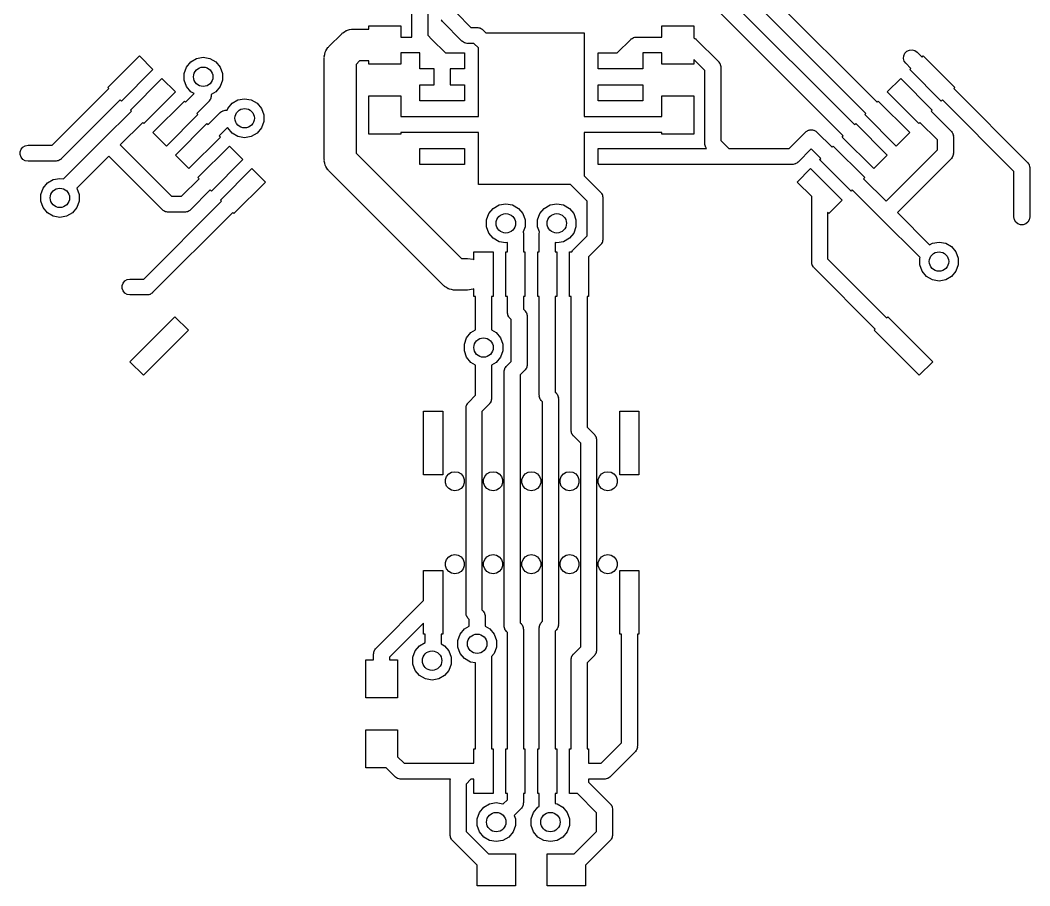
# Model space of a CAD drawing. Extents: x 77.9 to 119.8, y -117.2 to -80.9.
# Drawn here: x 91.98 to 107.83, y -117.2 to -103.61 of the extents above; entities that cross this region are included whole.
import ezdxf

# ---------------------------------------------------------------- set-up
doc = ezdxf.new("R2010")
doc.units = 0
doc.header["$MEASUREMENT"] = 0
doc.layers.add('BLACK', color=7, linetype='CONTINUOUS')

msp = doc.modelspace()

# ---------------------------------------------------------------- linework, layer by layer
at = {"layer": 'Black'}
for p, q in [((98.125, -103.875), (98.125, -102.4)), ((103.175, -102.645), (105.428, -104.897)), ((98.375, -102.75), (98.375, -103.848)), ((104.897, -105.428), (102.312, -102.842)), ((102.525, -102.702), (105.074, -105.251)), ((105.251, -105.074), (102.962, -102.785)), ((98.5961, -103.616), (98.5867, -103.603)), ((98.6042, -103.63), (98.5961, -103.616)), ((98.6085, -103.634), (98.6042, -103.63)), ((98.6116, -103.638), (98.6085, -103.634)), ((98.9116, -103.938), (98.6116, -103.638)), ((98.825, -103.498), (99.0518, -103.725)), ((97.0393, -103.808), (97.0676, -103.792)), ((97.0676, -103.792), (97.0943, -103.773)), ((97.0943, -103.773), (97.105, -103.771)), ((97.105, -103.771), (97.1145, -103.765)), ((97.1145, -103.765), (97.1467, -103.759)), ((97.1467, -103.759), (97.1782, -103.751)), ((97.1782, -103.751), (97.1892, -103.752)), ((97.1892, -103.752), (97.2, -103.75)), ((97.2, -103.75), (97.45, -103.75)), ((97.45, -103.75), (97.45, -103.7)), ((97.45, -103.7), (97.95, -103.7)), ((97.95, -103.7), (97.95, -103.875)), ((99.0518, -103.725), (99.15, -103.725)), ((99.15, -103.725), (99.1554, -103.726)), ((99.1554, -103.726), (99.1609, -103.725)), ((99.1609, -103.725), (99.1767, -103.73)), ((99.1767, -103.73), (99.1928, -103.733)), ((99.1928, -103.733), (99.1975, -103.735)), ((99.1975, -103.735), (99.2028, -103.737)), ((99.2028, -103.737), (99.2162, -103.746)), ((99.2162, -103.746), (99.2303, -103.754)), ((99.2303, -103.754), (99.2339, -103.758)), ((99.2339, -103.758), (99.2384, -103.762)), ((99.2384, -103.762), (99.2868, -103.81)), ((102.05, -103.875), (102.05, -103.7)), ((102.05, -103.7), (102.55, -103.7)), ((102.55, -103.7), (102.55, -103.886)), ((96.8232, -104.023), (97.0232, -103.823)), ((97.0232, -103.823), (97.0322, -103.817)), ((97.0322, -103.817), (97.0393, -103.808)), ((97.95, -103.875), (98.125, -103.875)), ((98.375, -103.848), (98.4384, -103.912)), ((98.4384, -103.912), (98.4384, -103.912)), ((98.4384, -103.912), (98.6518, -104.125)), ((98.9161, -103.942), (98.9116, -103.938)), ((98.9197, -103.946), (98.9161, -103.942)), ((98.9338, -103.954), (98.9197, -103.946)), ((98.9472, -103.963), (98.9338, -103.954)), ((98.9525, -103.965), (98.9472, -103.963)), ((99.2868, -103.81), (100, -103.81)), ((100, -103.81), (100.83, -103.81)), ((100.83, -103.81), (100.83, -105)), ((101.348, -104.125), (101.562, -103.912)), ((101.562, -103.912), (101.566, -103.908)), ((101.566, -103.908), (101.57, -103.904)), ((101.57, -103.904), (101.584, -103.896)), ((101.584, -103.896), (101.597, -103.887)), ((101.597, -103.887), (101.602, -103.885)), ((101.602, -103.885), (101.607, -103.883)), ((101.607, -103.883), (101.623, -103.88)), ((101.623, -103.88), (101.639, -103.875)), ((101.639, -103.875), (101.645, -103.876)), ((101.645, -103.876), (101.65, -103.875)), ((101.65, -103.875), (102.05, -103.875)), ((102.55, -103.886), (102.553, -103.887)), ((102.553, -103.887), (102.566, -103.896)), ((102.566, -103.896), (102.58, -103.904)), ((102.58, -103.904), (102.584, -103.908)), ((102.584, -103.908), (102.588, -103.912)), ((102.588, -103.912), (102.938, -104.262)), ((96.7594, -104.147), (96.7651, -104.114)), ((96.7651, -104.114), (96.7706, -104.105)), ((96.7706, -104.105), (96.7734, -104.094)), ((96.7734, -104.094), (96.7922, -104.068)), ((96.7922, -104.068), (96.8085, -104.039)), ((96.8085, -104.039), (96.8169, -104.032)), ((96.8169, -104.032), (96.8232, -104.023)), ((98.9572, -103.967), (98.9525, -103.965)), ((98.9733, -103.97), (98.9572, -103.967)), ((98.9891, -103.975), (98.9733, -103.97)), ((98.9946, -103.974), (98.9891, -103.975)), ((99, -103.975), (98.9946, -103.974)), ((99.0982, -103.975), (99, -103.975)), ((99.17, -104.047), (99.0982, -103.975)), ((99.17, -105), (99.17, -104.047)), ((105.865, -104.128), (105.896, -104.098)), ((105.896, -104.098), (105.935, -104.079)), ((105.935, -104.079), (105.979, -104.075)), ((105.979, -104.075), (106.021, -104.087)), ((106.021, -104.087), (106.056, -104.112)), ((106.056, -104.112), (106.135, -104.19)), ((93.3525, -104.668), (93.8475, -104.173)), ((93.8475, -104.173), (94.0596, -104.385)), ((94.585, -104.347), (94.6533, -104.266)), ((94.6533, -104.266), (94.7454, -104.212)), ((94.7454, -104.212), (94.85, -104.194)), ((94.85, -104.194), (94.9546, -104.212)), ((94.9546, -104.212), (95.0467, -104.266)), ((95.0467, -104.266), (95.115, -104.347)), ((96.75, -104.2), (96.7519, -104.189)), ((96.75, -105.8), (96.75, -104.2)), ((96.751, -104.178), (96.7594, -104.147)), ((96.7519, -104.189), (96.751, -104.178)), ((97.3036, -104.25), (97.25, -104.304)), ((97.45, -104.25), (97.3036, -104.25)), ((97.45, -104.3), (97.45, -104.25)), ((98.25, -104.125), (97.95, -104.125)), ((97.95, -104.125), (97.95, -104.3)), ((98.25, -104.375), (98.25, -104.125)), ((98.6518, -104.125), (98.95, -104.125)), ((98.95, -104.125), (98.95, -104.375)), ((101.05, -104.375), (101.05, -104.125)), ((101.05, -104.125), (101.348, -104.125)), ((102.05, -104.125), (101.75, -104.125)), ((101.75, -104.125), (101.75, -104.375)), ((102.05, -104.3), (102.05, -104.125)), ((102.725, -104.402), (102.55, -104.227)), ((102.55, -104.227), (102.55, -104.3)), ((102.938, -104.262), (102.942, -104.266)), ((102.942, -104.266), (102.946, -104.27)), ((102.946, -104.27), (102.954, -104.284)), ((105.843, -104.211), (105.847, -104.168)), ((105.854, -104.253), (105.843, -104.211)), ((105.847, -104.168), (105.865, -104.128)), ((105.879, -104.288), (105.854, -104.253)), ((106.135, -104.19), (106.153, -104.173)), ((106.153, -104.173), (106.647, -104.668)), ((94.0596, -104.385), (93.5646, -104.88)), ((94.5487, -104.447), (94.585, -104.347)), ((95.115, -104.347), (95.1513, -104.447)), ((97.25, -104.304), (97.25, -105.696)), ((97.95, -104.3), (97.45, -104.3)), ((98.475, -104.375), (98.25, -104.375)), ((98.475, -104.625), (98.475, -104.375)), ((98.95, -104.375), (98.725, -104.375)), ((98.725, -104.375), (98.725, -104.625)), ((101.75, -104.375), (101.05, -104.375)), ((102.55, -104.3), (102.05, -104.3)), ((102.725, -105.55), (102.725, -104.402)), ((102.954, -104.284), (102.963, -104.297)), ((102.963, -104.297), (102.965, -104.302)), ((102.965, -104.302), (102.967, -104.307)), ((102.967, -104.307), (102.97, -104.323)), ((102.97, -104.323), (102.975, -104.339)), ((102.975, -104.339), (102.974, -104.345)), ((102.974, -104.345), (102.975, -104.35)), ((102.975, -104.35), (102.975, -105.498)), ((105.958, -104.367), (105.879, -104.288)), ((105.94, -104.385), (105.958, -104.367)), ((106.435, -104.88), (105.94, -104.385)), ((93.7061, -105.021), (94.201, -104.526)), ((94.201, -104.526), (94.4132, -104.738)), ((94.5487, -104.553), (94.5487, -104.447)), ((94.585, -104.653), (94.5487, -104.553)), ((95.1513, -104.553), (95.115, -104.653)), ((95.1513, -104.447), (95.1513, -104.553)), ((105.587, -104.738), (105.799, -104.526)), ((105.799, -104.526), (106.294, -105.021)), ((92.4805, -105.575), (93.3702, -104.685)), ((93.3702, -104.685), (93.3525, -104.668)), ((94.4132, -104.738), (93.9182, -105.233)), ((94.6533, -104.734), (94.585, -104.653)), ((94.7053, -104.764), (94.6533, -104.734)), ((95.0467, -104.734), (94.975, -104.776)), ((95.115, -104.653), (95.0467, -104.734)), ((98.25, -104.875), (98.25, -104.625)), ((98.25, -104.625), (98.475, -104.625)), ((98.725, -104.625), (98.95, -104.625)), ((98.95, -104.625), (98.95, -104.875)), ((101.05, -104.875), (101.05, -104.625)), ((101.05, -104.625), (101.75, -104.625)), ((101.75, -104.625), (101.75, -104.875)), ((106.082, -105.233), (105.587, -104.738)), ((106.647, -104.668), (106.63, -104.685)), ((106.63, -104.685), (107.788, -105.844)), ((93.547, -104.862), (92.6206, -105.788)), ((93.5646, -104.88), (93.547, -104.862)), ((94.0596, -105.375), (94.5546, -104.88)), ((94.5546, -104.88), (94.5723, -104.897)), ((94.5723, -104.897), (94.7053, -104.764)), ((94.9384, -104.885), (94.749, -105.074)), ((94.9415, -104.88), (94.9384, -104.885)), ((94.9458, -104.877), (94.9415, -104.88)), ((94.9539, -104.863), (94.9458, -104.877)), ((94.9633, -104.849), (94.9539, -104.863)), ((94.9647, -104.844), (94.9633, -104.849)), ((94.9675, -104.839), (94.9647, -104.844)), ((94.9703, -104.823), (94.9675, -104.839)), ((94.9745, -104.807), (94.9703, -104.823)), ((94.975, -104.796), (94.974, -104.802)), ((94.974, -104.802), (94.9745, -104.807)), ((94.975, -104.776), (94.975, -104.796)), ((95.3033, -104.916), (95.3954, -104.862)), ((95.3954, -104.862), (95.5, -104.844)), ((95.5, -104.844), (95.6046, -104.862)), ((95.6046, -104.862), (95.6967, -104.916)), ((97.45, -105.4), (97.45, -104.8)), ((97.45, -104.8), (97.95, -104.8)), ((97.95, -104.8), (97.95, -105.125)), ((98.95, -104.875), (98.25, -104.875)), ((101.75, -104.875), (101.05, -104.875)), ((102.05, -105.125), (102.05, -104.8)), ((102.05, -104.8), (102.55, -104.8)), ((102.55, -104.8), (102.55, -105.4)), ((105.428, -104.897), (105.445, -104.88)), ((105.445, -104.88), (105.94, -105.375)), ((106.453, -104.862), (106.435, -104.88)), ((107.575, -105.984), (106.453, -104.862)), ((93.2813, -105.481), (93.7237, -105.039)), ((93.7237, -105.039), (93.7061, -105.021)), ((94.9258, -105.251), (95.1152, -105.062)), ((95.1152, -105.062), (95.1197, -105.058)), ((95.1197, -105.058), (95.1232, -105.054)), ((95.1232, -105.054), (95.1373, -105.046)), ((95.1373, -105.046), (95.1507, -105.037)), ((95.1507, -105.037), (95.156, -105.035)), ((95.156, -105.035), (95.1608, -105.033)), ((95.1608, -105.033), (95.1769, -105.03)), ((95.1769, -105.03), (95.1927, -105.025)), ((95.1927, -105.025), (95.1981, -105.026)), ((95.1981, -105.026), (95.2036, -105.025)), ((95.2036, -105.025), (95.2248, -105.025)), ((95.2248, -105.025), (95.235, -104.997)), ((95.235, -104.997), (95.3033, -104.916)), ((95.6967, -104.916), (95.765, -104.997)), ((95.765, -104.997), (95.8013, -105.097)), ((99.17, -105.125), (99.17, -105)), ((100.83, -105), (100.83, -105.125)), ((106.294, -105.021), (106.276, -105.039)), ((106.276, -105.039), (106.588, -105.351)), ((93.9005, -105.216), (93.5464, -105.57)), ((93.9182, -105.233), (93.9005, -105.216)), ((94.7667, -105.092), (94.2718, -105.587)), ((94.749, -105.074), (94.7667, -105.092)), ((95.8013, -105.203), (95.765, -105.303)), ((95.8013, -105.097), (95.8013, -105.203)), ((97.95, -105.125), (98.6, -105.125)), ((98.6, -105.125), (98.95, -105.125)), ((98.95, -105.125), (99.17, -105.125)), ((100.83, -105.125), (101.4, -105.125)), ((101.4, -105.125), (101.75, -105.125)), ((101.75, -105.125), (102.05, -105.125)), ((105.233, -105.092), (105.251, -105.074)), ((105.728, -105.587), (105.233, -105.092)), ((106.099, -105.216), (106.082, -105.233)), ((106.375, -105.491), (106.099, -105.216)), ((94.2718, -105.587), (94.0596, -105.375)), ((94.4132, -105.728), (94.9081, -105.233)), ((94.9081, -105.233), (94.9258, -105.251)), ((95.233, -105.297), (95.1026, -105.428)), ((95.235, -105.303), (95.233, -105.297)), ((95.3033, -105.384), (95.235, -105.303)), ((95.3954, -105.438), (95.3033, -105.384)), ((95.6967, -105.384), (95.6046, -105.438)), ((95.765, -105.303), (95.6967, -105.384)), ((98.25, -105.375), (97.95, -105.375)), ((97.95, -105.375), (97.95, -105.4)), ((98.6, -105.375), (98.25, -105.375)), ((99.17, -105.375), (98.6, -105.375)), ((99.17, -106.19), (99.17, -105.375)), ((101.05, -105.375), (100.83, -105.375)), ((100.83, -105.375), (100.83, -106.053)), ((101.4, -105.375), (101.05, -105.375)), ((102.05, -105.375), (101.4, -105.375)), ((102.05, -105.4), (102.05, -105.375)), ((104.048, -105.625), (104.306, -105.367)), ((104.306, -105.367), (104.315, -105.361)), ((104.315, -105.361), (104.323, -105.353)), ((104.323, -105.353), (104.333, -105.348)), ((104.333, -105.348), (104.342, -105.342)), ((104.342, -105.342), (104.352, -105.339)), ((104.352, -105.339), (104.362, -105.335)), ((104.362, -105.335), (104.373, -105.334)), ((104.373, -105.334), (104.384, -105.331)), ((104.384, -105.331), (104.395, -105.332)), ((104.395, -105.332), (104.406, -105.331)), ((104.406, -105.331), (104.416, -105.334)), ((104.416, -105.334), (104.427, -105.335)), ((104.427, -105.335), (104.437, -105.339)), ((104.437, -105.339), (104.447, -105.342)), ((104.447, -105.342), (104.456, -105.348)), ((104.456, -105.348), (104.466, -105.353)), ((104.466, -105.353), (104.474, -105.361)), ((104.474, -105.361), (104.483, -105.367)), ((104.483, -105.367), (104.721, -105.605)), ((105.074, -105.251), (105.092, -105.233)), ((105.092, -105.233), (105.587, -105.728)), ((105.94, -105.375), (105.728, -105.587)), ((106.588, -105.351), (106.592, -105.355)), ((106.592, -105.355), (106.596, -105.359)), ((106.596, -105.359), (106.604, -105.373)), ((106.604, -105.373), (106.613, -105.387)), ((106.613, -105.387), (106.615, -105.392)), ((92.6583, -106.104), (93.2813, -105.481)), ((93.2813, -105.481), (93.2813, -105.481)), ((95.1203, -105.445), (94.6253, -105.94)), ((95.1026, -105.428), (95.1203, -105.445)), ((95.5, -105.456), (95.3954, -105.438)), ((95.6046, -105.438), (95.5, -105.456)), ((97.95, -105.4), (97.45, -105.4)), ((102.55, -105.4), (102.05, -105.4)), ((102.975, -105.498), (103.102, -105.625)), ((104.88, -105.445), (104.897, -105.428)), ((105.375, -105.94), (104.88, -105.445)), ((106.375, -105.648), (106.375, -105.491)), ((106.615, -105.392), (106.617, -105.397)), ((106.617, -105.397), (106.62, -105.413)), ((106.62, -105.413), (106.625, -105.428)), ((106.625, -105.428), (106.624, -105.434)), ((106.624, -105.434), (106.625, -105.439)), ((106.625, -105.439), (106.625, -105.7)), ((91.9769, -105.678), (91.9917, -105.637)), ((91.9769, -105.722), (91.9769, -105.678)), ((91.9917, -105.637), (92.0197, -105.604)), ((92.0197, -105.604), (92.0572, -105.583)), ((92.0572, -105.583), (92.1, -105.575)), ((92.1, -105.575), (92.4805, -105.575)), ((93.5464, -105.57), (94.3518, -106.375)), ((94.7667, -106.082), (95.2617, -105.587)), ((95.2617, -105.587), (95.4738, -105.799)), ((97.25, -105.696), (98.9036, -107.35)), ((98.25, -105.875), (98.25, -105.625)), ((98.25, -105.625), (98.95, -105.625)), ((98.95, -105.625), (98.95, -105.875)), ((101.05, -105.875), (101.05, -105.625)), ((101.05, -105.625), (101.75, -105.625)), ((101.75, -105.625), (102.751, -105.625)), ((102.726, -105.555), (102.725, -105.55)), ((102.725, -105.561), (102.726, -105.555)), ((102.73, -105.577), (102.725, -105.561)), ((102.733, -105.593), (102.73, -105.577)), ((102.735, -105.598), (102.733, -105.593)), ((102.737, -105.603), (102.735, -105.598)), ((102.746, -105.616), (102.737, -105.603)), ((102.751, -105.625), (102.746, -105.616)), ((103.102, -105.625), (104.048, -105.625)), ((104.395, -105.632), (104.188, -105.838)), ((104.544, -105.781), (104.395, -105.632)), ((104.721, -105.605), (104.738, -105.587)), ((104.738, -105.587), (105.233, -106.082)), ((105.57, -106.454), (106.375, -105.648)), ((106.625, -105.7), (106.624, -105.705)), ((106.624, -105.705), (106.625, -105.711)), ((91.9917, -105.762), (91.9769, -105.722)), ((92.0197, -105.796), (91.9917, -105.762)), ((92.0572, -105.817), (92.0197, -105.796)), ((92.1, -105.825), (92.0572, -105.817)), ((92.5322, -105.825), (92.1, -105.825)), ((92.5376, -105.824), (92.5322, -105.825)), ((92.5431, -105.825), (92.5376, -105.824)), ((92.5589, -105.82), (92.5431, -105.825)), ((92.575, -105.817), (92.5589, -105.82)), ((92.5797, -105.815), (92.575, -105.817)), ((92.5851, -105.813), (92.5797, -105.815)), ((92.5984, -105.804), (92.5851, -105.813)), ((92.6126, -105.796), (92.5984, -105.804)), ((92.6161, -105.792), (92.6126, -105.796)), ((92.6206, -105.788), (92.6161, -105.792)), ((93.3697, -105.746), (92.8661, -106.25)), ((94.2116, -106.588), (93.3697, -105.746)), ((94.6253, -105.94), (94.4132, -105.728)), ((95.4738, -105.799), (94.9789, -106.294)), ((96.7519, -105.811), (96.75, -105.8)), ((96.751, -105.822), (96.7519, -105.811)), ((96.7594, -105.853), (96.751, -105.822)), ((96.7651, -105.886), (96.7594, -105.853)), ((104.148, -105.865), (104.143, -105.867)), ((104.153, -105.863), (104.148, -105.865)), ((104.166, -105.854), (104.153, -105.863)), ((104.18, -105.846), (104.166, -105.854)), ((104.184, -105.842), (104.18, -105.846)), ((104.188, -105.838), (104.184, -105.842)), ((104.526, -105.799), (104.544, -105.781)), ((105.021, -106.294), (104.526, -105.799)), ((105.587, -105.728), (105.375, -105.94)), ((106.588, -105.788), (105.746, -106.63)), ((106.592, -105.784), (106.588, -105.788)), ((106.596, -105.78), (106.592, -105.784)), ((106.604, -105.766), (106.596, -105.78)), ((106.613, -105.753), (106.604, -105.766)), ((106.615, -105.748), (106.613, -105.753)), ((106.617, -105.743), (106.615, -105.748)), ((106.62, -105.727), (106.617, -105.743)), ((106.625, -105.711), (106.62, -105.727)), ((107.788, -105.844), (107.792, -105.848)), ((107.792, -105.848), (107.796, -105.852)), ((107.796, -105.852), (107.804, -105.866)), ((95.1203, -106.435), (95.6153, -105.94)), ((95.6153, -105.94), (95.8274, -106.153)), ((96.7706, -105.895), (96.7651, -105.886)), ((96.7734, -105.906), (96.7706, -105.895)), ((96.7922, -105.932), (96.7734, -105.906)), ((96.8085, -105.961), (96.7922, -105.932)), ((96.8169, -105.968), (96.8085, -105.961)), ((96.8232, -105.977), (96.8169, -105.968)), ((98.6232, -107.777), (96.8232, -105.977)), ((98.95, -105.875), (98.25, -105.875)), ((101.4, -105.875), (101.05, -105.875)), ((101.75, -105.875), (101.4, -105.875)), ((103.05, -105.875), (101.75, -105.875)), ((104.1, -105.875), (103.05, -105.875)), ((104.105, -105.874), (104.1, -105.875)), ((104.111, -105.875), (104.105, -105.874)), ((104.127, -105.87), (104.111, -105.875)), ((104.143, -105.867), (104.127, -105.87)), ((104.173, -106.153), (104.385, -105.94)), ((104.385, -105.94), (104.88, -106.435)), ((107.575, -106.7), (107.575, -105.984)), ((107.804, -105.866), (107.813, -105.879)), ((107.813, -105.879), (107.815, -105.885)), ((107.815, -105.885), (107.817, -105.889)), ((107.817, -105.889), (107.82, -105.906)), ((107.82, -105.906), (107.825, -105.921)), ((107.825, -105.921), (107.824, -105.927)), ((107.824, -105.927), (107.825, -105.932)), ((107.825, -105.932), (107.825, -106.7)), ((92.335, -106.247), (92.4033, -106.166)), ((92.4033, -106.166), (92.4954, -106.112)), ((92.4954, -106.112), (92.6, -106.094)), ((92.6, -106.094), (92.6583, -106.104)), ((94.5089, -106.375), (94.7844, -106.099)), ((94.7844, -106.099), (94.7667, -106.082)), ((95.8274, -106.153), (95.3324, -106.647)), ((100.83, -106.053), (101.088, -106.312)), ((104.401, -106.381), (104.173, -106.153)), ((105.233, -106.082), (105.216, -106.099)), ((105.216, -106.099), (105.57, -106.454)), ((92.2987, -106.347), (92.335, -106.247)), ((92.8661, -106.25), (92.9013, -106.347)), ((94.9612, -106.276), (94.649, -106.588)), ((94.9789, -106.294), (94.9612, -106.276)), ((100, -106.19), (99.17, -106.19)), ((100.613, -106.19), (100, -106.19)), ((100.875, -106.452), (100.613, -106.19)), ((101.088, -106.312), (101.092, -106.316)), ((101.092, -106.316), (101.096, -106.32)), ((101.096, -106.32), (101.104, -106.334)), ((101.104, -106.334), (101.113, -106.347)), ((105.039, -106.276), (105.021, -106.294)), ((105.481, -106.719), (105.039, -106.276)), ((92.2987, -106.453), (92.2987, -106.347)), ((92.335, -106.553), (92.2987, -106.453)), ((92.9013, -106.453), (92.865, -106.553)), ((92.9013, -106.347), (92.9013, -106.453)), ((93.916, -107.675), (95.138, -106.453)), ((94.3518, -106.375), (94.5089, -106.375)), ((95.138, -106.453), (95.1203, -106.435)), ((99.4954, -106.512), (99.6, -106.494)), ((99.6, -106.494), (99.7046, -106.512)), ((100.295, -106.512), (100.4, -106.494)), ((100.4, -106.494), (100.505, -106.512)), ((100.875, -106.998), (100.875, -106.452)), ((101.113, -106.347), (101.115, -106.352)), ((101.115, -106.352), (101.117, -106.357)), ((101.117, -106.357), (101.12, -106.373)), ((101.12, -106.373), (101.125, -106.389)), ((101.125, -106.389), (101.124, -106.395)), ((101.124, -106.395), (101.125, -106.4)), ((101.125, -106.4), (101.125, -107.05)), ((104.401, -107.411), (104.401, -106.381)), ((104.88, -106.435), (104.668, -106.647)), ((92.4033, -106.634), (92.335, -106.553)), ((92.4954, -106.688), (92.4033, -106.634)), ((92.7967, -106.634), (92.7046, -106.688)), ((92.865, -106.553), (92.7967, -106.634)), ((95.3147, -106.63), (94.0562, -107.888)), ((94.2161, -106.592), (94.2116, -106.588)), ((94.2197, -106.596), (94.2161, -106.592)), ((94.2338, -106.604), (94.2197, -106.596)), ((94.2472, -106.613), (94.2338, -106.604)), ((94.2525, -106.615), (94.2472, -106.613)), ((94.2572, -106.617), (94.2525, -106.615)), ((94.2733, -106.62), (94.2572, -106.617)), ((94.2891, -106.625), (94.2733, -106.62)), ((94.2946, -106.624), (94.2891, -106.625)), ((94.3, -106.625), (94.2946, -106.624)), ((94.5607, -106.625), (94.3, -106.625)), ((94.5661, -106.624), (94.5607, -106.625)), ((94.5716, -106.625), (94.5661, -106.624)), ((94.5873, -106.62), (94.5716, -106.625)), ((94.6034, -106.617), (94.5873, -106.62)), ((94.6082, -106.615), (94.6034, -106.617)), ((94.6135, -106.613), (94.6082, -106.615)), ((94.6269, -106.604), (94.6135, -106.613)), ((94.641, -106.596), (94.6269, -106.604)), ((94.6445, -106.592), (94.641, -106.596)), ((94.649, -106.588), (94.6445, -106.592)), ((95.3324, -106.647), (95.3147, -106.63)), ((99.2987, -106.747), (99.335, -106.647)), ((99.335, -106.647), (99.4033, -106.566)), ((99.4033, -106.566), (99.4954, -106.512)), ((99.7046, -106.512), (99.7967, -106.566)), ((99.7967, -106.566), (99.865, -106.647)), ((99.865, -106.647), (99.9013, -106.747)), ((100.099, -106.747), (100.135, -106.647)), ((100.135, -106.647), (100.203, -106.566)), ((100.203, -106.566), (100.295, -106.512)), ((100.505, -106.512), (100.597, -106.566)), ((100.597, -106.566), (100.665, -106.647)), ((100.665, -106.647), (100.701, -106.747)), ((104.668, -106.647), (104.651, -106.631)), ((104.651, -106.631), (104.651, -107.359)), ((105.746, -106.63), (106.253, -107.137)), ((92.6, -106.706), (92.4954, -106.688)), ((92.7046, -106.688), (92.6, -106.706)), ((99.2987, -106.853), (99.2987, -106.747)), ((99.9013, -106.747), (99.9013, -106.853)), ((100.099, -106.853), (100.099, -106.747)), ((100.701, -106.747), (100.701, -106.853)), ((106.102, -107.339), (105.481, -106.719)), ((105.481, -106.719), (105.481, -106.719)), ((107.583, -106.743), (107.575, -106.7)), ((107.604, -106.78), (107.583, -106.743)), ((107.637, -106.808), (107.604, -106.78)), ((107.678, -106.823), (107.637, -106.808)), ((107.762, -106.808), (107.722, -106.823)), ((107.796, -106.78), (107.762, -106.808)), ((107.817, -106.743), (107.796, -106.78)), ((107.825, -106.7), (107.817, -106.743)), ((99.335, -106.953), (99.2987, -106.853)), ((99.4033, -107.034), (99.335, -106.953)), ((99.9013, -106.853), (99.8726, -106.932)), ((99.8726, -106.932), (99.8745, -106.939)), ((99.8745, -106.939), (99.874, -106.945)), ((99.874, -106.945), (99.875, -106.95)), ((99.875, -106.95), (99.875, -107.25)), ((100.127, -106.932), (100.099, -106.853)), ((100.125, -106.939), (100.127, -106.932)), ((100.126, -106.945), (100.125, -106.939)), ((100.125, -106.95), (100.126, -106.945)), ((100.125, -107.25), (100.125, -106.95)), ((100.665, -106.953), (100.597, -107.034)), ((100.701, -106.853), (100.665, -106.953)), ((107.722, -106.823), (107.678, -106.823)), ((99.4954, -107.088), (99.4033, -107.034)), ((99.6, -107.106), (99.4954, -107.088)), ((99.625, -107.102), (99.6, -107.106)), ((99.625, -107.25), (99.625, -107.102)), ((100.4, -107.106), (100.375, -107.102)), ((100.375, -107.102), (100.375, -107.25)), ((100.505, -107.088), (100.4, -107.106)), ((100.597, -107.034), (100.505, -107.088)), ((100.662, -107.212), (100.875, -106.998)), ((101.096, -107.13), (101.092, -107.134)), ((101.104, -107.116), (101.096, -107.13)), ((101.113, -107.103), (101.104, -107.116)), ((101.115, -107.098), (101.113, -107.103)), ((101.117, -107.093), (101.115, -107.098)), ((101.12, -107.077), (101.117, -107.093)), ((101.125, -107.061), (101.12, -107.077)), ((101.125, -107.05), (101.124, -107.055)), ((101.124, -107.055), (101.125, -107.061)), ((106.253, -107.137), (106.295, -107.112)), ((106.295, -107.112), (106.4, -107.094)), ((106.4, -107.094), (106.505, -107.112)), ((106.505, -107.112), (106.597, -107.166)), ((99.1, -107.373), (99.1, -107.25)), ((99.1, -107.25), (99.4, -107.25)), ((99.4, -107.25), (99.4, -107.95)), ((99.6, -107.95), (99.6, -107.25)), ((99.6, -107.25), (99.625, -107.25)), ((99.875, -107.25), (99.9, -107.25)), ((99.9, -107.25), (99.9, -107.95)), ((100.1, -107.95), (100.1, -107.25)), ((100.1, -107.25), (100.125, -107.25)), ((100.375, -107.25), (100.4, -107.25)), ((100.4, -107.25), (100.4, -107.95)), ((100.6, -107.95), (100.6, -107.25)), ((100.6, -107.25), (100.636, -107.25)), ((100.636, -107.25), (100.637, -107.247)), ((100.637, -107.247), (100.646, -107.234)), ((100.646, -107.234), (100.654, -107.22)), ((100.654, -107.22), (100.658, -107.216)), ((100.658, -107.216), (100.662, -107.212)), ((101.088, -107.138), (100.9, -107.327)), ((101.092, -107.134), (101.088, -107.138)), ((106.597, -107.166), (106.665, -107.247)), ((106.665, -107.247), (106.701, -107.347)), ((98.9036, -107.35), (99, -107.35)), ((99, -107.35), (99.0855, -107.365)), ((99.0855, -107.365), (99.1, -107.373)), ((100.9, -107.327), (100.9, -107.95)), ((104.402, -107.417), (104.401, -107.411)), ((104.402, -107.422), (104.402, -107.417)), ((104.406, -107.438), (104.402, -107.422)), ((104.409, -107.454), (104.406, -107.438)), ((104.651, -107.359), (105.576, -108.284)), ((106.099, -107.347), (106.102, -107.339)), ((106.099, -107.453), (106.099, -107.347)), ((106.701, -107.347), (106.701, -107.453)), ((104.411, -107.459), (104.409, -107.454)), ((104.413, -107.464), (104.411, -107.459)), ((104.422, -107.477), (104.413, -107.464)), ((104.43, -107.492), (104.422, -107.477)), ((104.435, -107.495), (104.43, -107.492)), ((104.438, -107.5), (104.435, -107.495)), ((105.399, -108.461), (104.438, -107.5)), ((106.135, -107.553), (106.099, -107.453)), ((106.203, -107.634), (106.135, -107.553)), ((106.665, -107.553), (106.597, -107.634)), ((106.701, -107.453), (106.665, -107.553)), ((93.5769, -107.778), (93.5917, -107.737)), ((93.5917, -107.737), (93.6197, -107.704)), ((93.6197, -107.704), (93.6572, -107.683)), ((93.6572, -107.683), (93.7, -107.675)), ((93.7, -107.675), (93.916, -107.675)), ((106.295, -107.688), (106.203, -107.634)), ((106.4, -107.706), (106.295, -107.688)), ((106.505, -107.688), (106.4, -107.706)), ((106.597, -107.634), (106.505, -107.688)), ((93.5769, -107.822), (93.5769, -107.778)), ((93.5917, -107.862), (93.5769, -107.822)), ((93.6197, -107.896), (93.5917, -107.862)), ((93.6572, -107.917), (93.6197, -107.896)), ((93.7, -107.925), (93.6572, -107.917)), ((93.9678, -107.925), (93.7, -107.925)), ((93.9732, -107.924), (93.9678, -107.925)), ((93.9787, -107.925), (93.9732, -107.924)), ((93.9944, -107.92), (93.9787, -107.925)), ((94.0105, -107.917), (93.9944, -107.92)), ((94.0153, -107.915), (94.0105, -107.917)), ((94.0206, -107.913), (94.0153, -107.915)), ((94.034, -107.904), (94.0206, -107.913)), ((94.0481, -107.896), (94.034, -107.904)), ((94.0517, -107.892), (94.0481, -107.896)), ((94.0562, -107.888), (94.0517, -107.892)), ((98.6322, -107.783), (98.6232, -107.777)), ((98.6393, -107.792), (98.6322, -107.783)), ((98.6676, -107.808), (98.6393, -107.792)), ((98.6943, -107.827), (98.6676, -107.808)), ((98.705, -107.829), (98.6943, -107.827)), ((98.7145, -107.835), (98.705, -107.829)), ((98.7467, -107.841), (98.7145, -107.835)), ((98.7782, -107.849), (98.7467, -107.841)), ((98.7892, -107.848), (98.7782, -107.849)), ((98.8, -107.85), (98.7892, -107.848)), ((99, -107.85), (98.8, -107.85)), ((99.0855, -107.835), (99, -107.85)), ((99.1, -107.827), (99.0855, -107.835)), ((99.1, -107.95), (99.1, -107.827)), ((99.125, -107.95), (99.1, -107.95)), ((99.125, -108.474), (99.125, -107.95)), ((99.4, -107.95), (99.375, -107.95)), ((99.375, -107.95), (99.375, -108.474)), ((99.625, -107.95), (99.6, -107.95)), ((99.625, -108.2), (99.625, -107.95)), ((99.9, -107.95), (99.875, -107.95)), ((99.875, -107.95), (99.875, -108.148)), ((100.125, -107.95), (100.1, -107.95)), ((100.125, -109.5), (100.125, -107.95)), ((100.4, -107.95), (100.375, -107.95)), ((100.375, -107.95), (100.375, -109.448)), ((100.625, -107.95), (100.6, -107.95)), ((100.625, -110.05), (100.625, -107.95)), ((100.9, -107.95), (100.875, -107.95)), ((100.875, -107.95), (100.875, -109.998)), ((99.626, -108.205), (99.625, -108.2)), ((99.6255, -108.211), (99.626, -108.205)), ((99.6297, -108.227), (99.6255, -108.211)), ((99.6325, -108.243), (99.6297, -108.227)), ((99.875, -108.148), (99.8982, -108.171)), ((99.8982, -108.171), (99.9013, -108.176)), ((99.9013, -108.176), (99.9056, -108.179)), ((99.9056, -108.179), (99.9137, -108.194)), ((99.9137, -108.194), (99.9231, -108.207)), ((99.9231, -108.207), (99.9245, -108.212)), ((99.9245, -108.212), (99.9273, -108.217)), ((99.9273, -108.217), (99.9301, -108.233)), ((99.9301, -108.233), (99.9343, -108.249)), ((93.699, -108.974), (94.4061, -108.267)), ((94.4061, -108.267), (94.6182, -108.479)), ((99.6353, -108.248), (99.6325, -108.243)), ((99.6367, -108.253), (99.6353, -108.248)), ((99.6461, -108.266), (99.6367, -108.253)), ((99.6542, -108.28), (99.6461, -108.266)), ((99.6585, -108.284), (99.6542, -108.28)), ((99.6616, -108.288), (99.6585, -108.284)), ((99.6848, -108.312), (99.6616, -108.288)), ((99.6848, -108.967), (99.6848, -108.312)), ((99.9343, -108.249), (99.9338, -108.254)), ((99.9338, -108.254), (99.9348, -108.26)), ((99.9348, -108.26), (99.9348, -109.019)), ((105.576, -108.284), (105.594, -108.267)), ((105.594, -108.267), (106.301, -108.974)), ((94.6182, -108.479), (93.9111, -109.186)), ((98.985, -108.597), (99.0533, -108.516)), ((99.0533, -108.516), (99.125, -108.474)), ((99.375, -108.474), (99.4467, -108.516)), ((99.4467, -108.516), (99.515, -108.597)), ((105.382, -108.479), (105.399, -108.461)), ((106.089, -109.186), (105.382, -108.479)), ((98.9487, -108.697), (98.985, -108.597)), ((98.9487, -108.803), (98.9487, -108.697)), ((99.515, -108.597), (99.5513, -108.697)), ((99.5513, -108.697), (99.5513, -108.803)), ((98.985, -108.903), (98.9487, -108.803)), ((99.5513, -108.803), (99.515, -108.903)), ((93.9111, -109.186), (93.699, -108.974)), ((99.0533, -108.984), (98.985, -108.903)), ((99.125, -109.026), (99.0533, -108.984)), ((99.125, -109.498), (99.125, -109.026)), ((99.4467, -108.984), (99.375, -109.026)), ((99.375, -109.026), (99.375, -109.55)), ((99.515, -108.903), (99.4467, -108.984)), ((99.6116, -109.04), (99.6848, -108.967)), ((99.9343, -109.03), (99.9301, -109.045)), ((99.9348, -109.019), (99.9338, -109.024)), ((99.9338, -109.024), (99.9343, -109.03)), ((106.301, -108.974), (106.089, -109.186)), ((99.575, -109.129), (99.576, -109.123)), ((99.575, -113.121), (99.575, -109.129)), ((99.5755, -109.118), (99.5797, -109.102)), ((99.576, -109.123), (99.5755, -109.118)), ((99.5797, -109.102), (99.5825, -109.086)), ((99.5825, -109.086), (99.5853, -109.081)), ((99.5853, -109.081), (99.5867, -109.076)), ((99.5867, -109.076), (99.5961, -109.062)), ((99.5961, -109.062), (99.6042, -109.048)), ((99.6042, -109.048), (99.6085, -109.045)), ((99.6085, -109.045), (99.6116, -109.04)), ((99.8982, -109.107), (99.825, -109.18)), ((99.825, -109.18), (99.825, -113.07)), ((99.9013, -109.103), (99.8982, -109.107)), ((99.9056, -109.099), (99.9013, -109.103)), ((99.9137, -109.085), (99.9056, -109.099)), ((99.9231, -109.072), (99.9137, -109.085)), ((99.9245, -109.066), (99.9231, -109.072)), ((99.9273, -109.061), (99.9245, -109.066)), ((99.9301, -109.045), (99.9273, -109.061)), ((99.0116, -109.612), (99.125, -109.498)), ((100.126, -109.505), (100.125, -109.5)), ((100.125, -109.511), (100.126, -109.505)), ((100.375, -109.448), (100.388, -109.462)), ((100.388, -109.462), (100.392, -109.466)), ((100.392, -109.466), (100.396, -109.47)), ((100.396, -109.47), (100.404, -109.484)), ((100.404, -109.484), (100.413, -109.497)), ((100.413, -109.497), (100.415, -109.502)), ((100.415, -109.502), (100.417, -109.507)), ((100.417, -109.507), (100.42, -109.523)), ((98.9797, -109.673), (98.9825, -109.657)), ((98.9825, -109.657), (98.9853, -109.652)), ((98.9853, -109.652), (98.9867, -109.647)), ((98.9867, -109.647), (98.9961, -109.634)), ((98.9961, -109.634), (99.0042, -109.62)), ((99.0042, -109.62), (99.0085, -109.616)), ((99.0085, -109.616), (99.0116, -109.612)), ((99.3384, -109.638), (99.225, -109.752)), ((99.3415, -109.634), (99.3384, -109.638)), ((99.3458, -109.63), (99.3415, -109.634)), ((99.3539, -109.616), (99.3458, -109.63)), ((99.3633, -109.603), (99.3539, -109.616)), ((99.3647, -109.598), (99.3633, -109.603)), ((99.3675, -109.593), (99.3647, -109.598)), ((99.3703, -109.577), (99.3675, -109.593)), ((99.3745, -109.561), (99.3703, -109.577)), ((99.375, -109.55), (99.374, -109.555)), ((99.374, -109.555), (99.3745, -109.561)), ((100.13, -109.527), (100.125, -109.511)), ((100.133, -109.543), (100.13, -109.527)), ((100.135, -109.548), (100.133, -109.543)), ((100.137, -109.553), (100.135, -109.548)), ((100.146, -109.566), (100.137, -109.553)), ((100.154, -109.58), (100.146, -109.566)), ((100.158, -109.584), (100.154, -109.58)), ((100.162, -109.588), (100.158, -109.584)), ((100.175, -109.602), (100.162, -109.588)), ((100.175, -113.048), (100.175, -109.602)), ((100.42, -109.523), (100.425, -109.539)), ((100.425, -109.539), (100.424, -109.545)), ((100.424, -109.545), (100.425, -109.55)), ((100.425, -109.55), (100.425, -113.1)), ((98.31, -110.75), (98.31, -109.75)), ((98.31, -109.75), (98.61, -109.75)), ((98.61, -109.75), (98.61, -110.75)), ((98.975, -109.7), (98.976, -109.695)), ((98.975, -112.919), (98.975, -109.7)), ((98.9755, -109.689), (98.9797, -109.673)), ((98.976, -109.695), (98.9755, -109.689)), ((99.225, -109.752), (99.225, -112.867)), ((101.39, -110.75), (101.39, -109.75)), ((101.39, -109.75), (101.69, -109.75)), ((101.69, -109.75), (101.69, -110.75)), ((100.626, -110.055), (100.625, -110.05)), ((100.625, -110.061), (100.626, -110.055)), ((100.63, -110.077), (100.625, -110.061)), ((100.633, -110.093), (100.63, -110.077)), ((100.635, -110.098), (100.633, -110.093)), ((100.637, -110.103), (100.635, -110.098)), ((100.646, -110.116), (100.637, -110.103)), ((100.654, -110.13), (100.646, -110.116)), ((100.658, -110.134), (100.654, -110.13)), ((100.662, -110.138), (100.658, -110.134)), ((100.775, -110.252), (100.662, -110.138)), ((100.875, -109.998), (100.988, -110.112)), ((100.988, -110.112), (100.992, -110.116)), ((100.992, -110.116), (100.996, -110.12)), ((100.996, -110.12), (101.004, -110.134)), ((101.004, -110.134), (101.013, -110.147)), ((100.775, -113.448), (100.775, -110.252)), ((101.013, -110.147), (101.015, -110.152)), ((101.015, -110.152), (101.017, -110.157)), ((101.017, -110.157), (101.02, -110.173)), ((101.02, -110.173), (101.025, -110.189)), ((101.025, -110.189), (101.024, -110.195)), ((101.024, -110.195), (101.025, -110.2)), ((101.025, -110.2), (101.025, -113.5)), ((98.61, -110.75), (98.31, -110.75)), ((98.6517, -110.824), (98.6696, -110.775)), ((98.6696, -110.775), (98.7032, -110.735)), ((98.7032, -110.735), (98.7485, -110.709)), ((98.7485, -110.709), (98.8, -110.699)), ((98.8, -110.699), (98.8515, -110.709)), ((98.8515, -110.709), (98.8968, -110.735)), ((98.8968, -110.735), (98.9304, -110.775)), ((98.9304, -110.775), (98.9483, -110.824)), ((99.2517, -110.824), (99.2696, -110.775)), ((99.2696, -110.775), (99.3032, -110.735)), ((99.3032, -110.735), (99.3485, -110.709)), ((99.3485, -110.709), (99.4, -110.699)), ((99.4, -110.699), (99.4515, -110.709)), ((99.4515, -110.709), (99.4968, -110.735)), ((99.4968, -110.735), (99.5304, -110.775)), ((99.5304, -110.775), (99.5483, -110.824)), ((99.8517, -110.824), (99.8696, -110.775)), ((99.8696, -110.775), (99.9032, -110.735)), ((99.9032, -110.735), (99.9485, -110.709)), ((99.9485, -110.709), (100, -110.699)), ((100, -110.699), (100.051, -110.709)), ((100.051, -110.709), (100.097, -110.735)), ((100.097, -110.735), (100.13, -110.775)), ((100.13, -110.775), (100.148, -110.824)), ((100.452, -110.824), (100.47, -110.775)), ((100.47, -110.775), (100.503, -110.735)), ((100.503, -110.735), (100.549, -110.709)), ((100.549, -110.709), (100.6, -110.699)), ((100.6, -110.699), (100.651, -110.709)), ((100.651, -110.709), (100.697, -110.735)), ((100.697, -110.735), (100.73, -110.775)), ((100.73, -110.775), (100.748, -110.824)), ((101.052, -110.824), (101.07, -110.775)), ((101.07, -110.775), (101.103, -110.735)), ((101.103, -110.735), (101.149, -110.709)), ((101.149, -110.709), (101.2, -110.699)), ((101.2, -110.699), (101.251, -110.709)), ((101.251, -110.709), (101.297, -110.735)), ((101.297, -110.735), (101.33, -110.775)), ((101.33, -110.775), (101.348, -110.824)), ((101.69, -110.75), (101.39, -110.75)), ((98.6517, -110.876), (98.6517, -110.824)), ((98.6696, -110.925), (98.6517, -110.876)), ((98.7032, -110.965), (98.6696, -110.925)), ((98.9304, -110.925), (98.8968, -110.965)), ((98.9483, -110.876), (98.9304, -110.925)), ((98.9483, -110.824), (98.9483, -110.876)), ((99.2517, -110.876), (99.2517, -110.824)), ((99.2696, -110.925), (99.2517, -110.876)), ((99.3032, -110.965), (99.2696, -110.925)), ((99.5304, -110.925), (99.4968, -110.965)), ((99.5483, -110.876), (99.5304, -110.925)), ((99.5483, -110.824), (99.5483, -110.876)), ((99.8517, -110.876), (99.8517, -110.824)), ((99.8696, -110.925), (99.8517, -110.876)), ((99.9032, -110.965), (99.8696, -110.925)), ((100.13, -110.925), (100.097, -110.965)), ((100.148, -110.876), (100.13, -110.925)), ((100.148, -110.824), (100.148, -110.876)), ((100.452, -110.876), (100.452, -110.824)), ((100.47, -110.925), (100.452, -110.876)), ((100.503, -110.965), (100.47, -110.925)), ((100.73, -110.925), (100.697, -110.965)), ((100.748, -110.876), (100.73, -110.925)), ((100.748, -110.824), (100.748, -110.876)), ((101.052, -110.876), (101.052, -110.824)), ((101.07, -110.925), (101.052, -110.876)), ((101.103, -110.965), (101.07, -110.925)), ((101.33, -110.925), (101.297, -110.965)), ((101.348, -110.876), (101.33, -110.925)), ((101.348, -110.824), (101.348, -110.876)), ((98.7485, -110.991), (98.7032, -110.965)), ((98.8, -111.001), (98.7485, -110.991)), ((98.8515, -110.991), (98.8, -111.001)), ((98.8968, -110.965), (98.8515, -110.991)), ((99.3485, -110.991), (99.3032, -110.965)), ((99.4, -111.001), (99.3485, -110.991)), ((99.4515, -110.991), (99.4, -111.001)), ((99.4968, -110.965), (99.4515, -110.991)), ((99.9485, -110.991), (99.9032, -110.965)), ((100, -111.001), (99.9485, -110.991)), ((100.051, -110.991), (100, -111.001)), ((100.097, -110.965), (100.051, -110.991)), ((100.549, -110.991), (100.503, -110.965)), ((100.6, -111.001), (100.549, -110.991)), ((100.651, -110.991), (100.6, -111.001)), ((100.697, -110.965), (100.651, -110.991)), ((101.149, -110.991), (101.103, -110.965)), ((101.2, -111.001), (101.149, -110.991)), ((101.251, -110.991), (101.2, -111.001)), ((101.297, -110.965), (101.251, -110.991)), ((98.6696, -112.075), (98.7032, -112.035)), ((98.7032, -112.035), (98.7485, -112.009)), ((98.7485, -112.009), (98.8, -111.999)), ((98.8, -111.999), (98.8515, -112.009)), ((98.8515, -112.009), (98.8968, -112.035)), ((98.8968, -112.035), (98.9304, -112.075)), ((99.2696, -112.075), (99.3032, -112.035)), ((99.3032, -112.035), (99.3485, -112.009)), ((99.3485, -112.009), (99.4, -111.999)), ((99.4, -111.999), (99.4515, -112.009)), ((99.4515, -112.009), (99.4968, -112.035)), ((99.4968, -112.035), (99.5304, -112.075)), ((99.8696, -112.075), (99.9032, -112.035)), ((99.9032, -112.035), (99.9485, -112.009)), ((99.9485, -112.009), (100, -111.999)), ((100, -111.999), (100.051, -112.009)), ((100.051, -112.009), (100.097, -112.035)), ((100.097, -112.035), (100.13, -112.075)), ((100.47, -112.075), (100.503, -112.035)), ((100.503, -112.035), (100.549, -112.009)), ((100.549, -112.009), (100.6, -111.999)), ((100.6, -111.999), (100.651, -112.009)), ((100.651, -112.009), (100.697, -112.035)), ((100.697, -112.035), (100.73, -112.075)), ((101.07, -112.075), (101.103, -112.035)), ((101.103, -112.035), (101.149, -112.009)), ((101.149, -112.009), (101.2, -111.999)), ((101.2, -111.999), (101.251, -112.009)), ((101.251, -112.009), (101.297, -112.035)), ((101.297, -112.035), (101.33, -112.075)), ((98.6517, -112.124), (98.6696, -112.075)), ((98.6517, -112.176), (98.6517, -112.124)), ((98.6696, -112.225), (98.6517, -112.176)), ((98.9304, -112.075), (98.9483, -112.124)), ((98.9483, -112.176), (98.9304, -112.225)), ((98.9483, -112.124), (98.9483, -112.176)), ((99.2517, -112.124), (99.2696, -112.075)), ((99.2517, -112.176), (99.2517, -112.124)), ((99.2696, -112.225), (99.2517, -112.176)), ((99.5304, -112.075), (99.5483, -112.124)), ((99.5483, -112.176), (99.5304, -112.225)), ((99.5483, -112.124), (99.5483, -112.176)), ((99.8517, -112.124), (99.8696, -112.075)), ((99.8517, -112.176), (99.8517, -112.124)), ((99.8696, -112.225), (99.8517, -112.176)), ((100.13, -112.075), (100.148, -112.124)), ((100.148, -112.176), (100.13, -112.225)), ((100.148, -112.124), (100.148, -112.176)), ((100.452, -112.124), (100.47, -112.075)), ((100.452, -112.176), (100.452, -112.124)), ((100.47, -112.225), (100.452, -112.176)), ((100.73, -112.075), (100.748, -112.124)), ((100.748, -112.176), (100.73, -112.225)), ((100.748, -112.124), (100.748, -112.176)), ((101.052, -112.124), (101.07, -112.075)), ((101.052, -112.176), (101.052, -112.124)), ((101.07, -112.225), (101.052, -112.176)), ((101.33, -112.075), (101.348, -112.124)), ((101.348, -112.176), (101.33, -112.225)), ((101.348, -112.124), (101.348, -112.176)), ((98.31, -112.723), (98.31, -112.25)), ((98.31, -112.25), (98.61, -112.25)), ((98.61, -112.25), (98.61, -113.25)), ((98.7032, -112.265), (98.6696, -112.225)), ((98.7485, -112.291), (98.7032, -112.265)), ((98.8, -112.301), (98.7485, -112.291)), ((98.8515, -112.291), (98.8, -112.301)), ((98.8968, -112.265), (98.8515, -112.291)), ((98.9304, -112.225), (98.8968, -112.265)), ((99.3032, -112.265), (99.2696, -112.225)), ((99.3485, -112.291), (99.3032, -112.265)), ((99.4, -112.301), (99.3485, -112.291)), ((99.4515, -112.291), (99.4, -112.301)), ((99.4968, -112.265), (99.4515, -112.291)), ((99.5304, -112.225), (99.4968, -112.265)), ((99.9032, -112.265), (99.8696, -112.225)), ((99.9485, -112.291), (99.9032, -112.265)), ((100, -112.301), (99.9485, -112.291)), ((100.051, -112.291), (100, -112.301)), ((100.097, -112.265), (100.051, -112.291)), ((100.13, -112.225), (100.097, -112.265)), ((100.503, -112.265), (100.47, -112.225)), ((100.549, -112.291), (100.503, -112.265)), ((100.6, -112.301), (100.549, -112.291)), ((100.651, -112.291), (100.6, -112.301)), ((100.697, -112.265), (100.651, -112.291)), ((100.73, -112.225), (100.697, -112.265)), ((101.103, -112.265), (101.07, -112.225)), ((101.149, -112.291), (101.103, -112.265)), ((101.2, -112.301), (101.149, -112.291)), ((101.251, -112.291), (101.2, -112.301)), ((101.297, -112.265), (101.251, -112.291)), ((101.33, -112.225), (101.297, -112.265)), ((101.39, -113.25), (101.39, -112.25)), ((101.39, -112.25), (101.69, -112.25)), ((101.69, -112.25), (101.69, -113.25)), ((97.5616, -113.472), (98.31, -112.723)), ((98.976, -112.924), (98.975, -112.919)), ((98.9755, -112.93), (98.976, -112.924)), ((98.9797, -112.946), (98.9755, -112.93)), ((98.9825, -112.962), (98.9797, -112.946)), ((98.9853, -112.966), (98.9825, -112.962)), ((98.9867, -112.972), (98.9853, -112.966)), ((98.9961, -112.985), (98.9867, -112.972)), ((99.0042, -112.999), (98.9961, -112.985)), ((99.225, -112.867), (99.2384, -112.881)), ((99.2384, -112.881), (99.2415, -112.885)), ((99.2415, -112.885), (99.2458, -112.889)), ((99.2458, -112.889), (99.2539, -112.903)), ((99.2539, -112.903), (99.2633, -112.916)), ((99.2633, -112.916), (99.2647, -112.921)), ((99.2647, -112.921), (99.2675, -112.926)), ((99.2675, -112.926), (99.2703, -112.942)), ((99.2703, -112.942), (99.2745, -112.958)), ((99.2745, -112.958), (99.274, -112.964)), ((99.274, -112.964), (99.275, -112.969)), ((99.275, -112.969), (99.275, -113.124)), ((98.31, -113.077), (97.775, -113.612)), ((98.31, -113.25), (98.31, -113.077)), ((98.9533, -113.166), (99.025, -113.124)), ((99.0085, -113.003), (99.0042, -112.999)), ((99.0116, -113.007), (99.0085, -113.003)), ((99.025, -113.021), (99.0116, -113.007)), ((99.025, -113.124), (99.025, -113.021)), ((99.275, -113.124), (99.3467, -113.166)), ((99.576, -113.127), (99.575, -113.121)), ((99.5755, -113.132), (99.576, -113.127)), ((99.5797, -113.148), (99.5755, -113.132)), ((99.5825, -113.164), (99.5797, -113.148)), ((99.825, -113.07), (99.8384, -113.083)), ((99.8384, -113.083), (99.8415, -113.088)), ((99.8415, -113.088), (99.8458, -113.091)), ((99.8458, -113.091), (99.8539, -113.105)), ((99.8539, -113.105), (99.8633, -113.119)), ((99.8633, -113.119), (99.8647, -113.124)), ((99.8647, -113.124), (99.8675, -113.129)), ((99.8675, -113.129), (99.8703, -113.145)), ((99.8703, -113.145), (99.8745, -113.161)), ((100.125, -113.139), (100.13, -113.123)), ((100.126, -113.145), (100.125, -113.139)), ((100.125, -113.15), (100.126, -113.145)), ((100.125, -115.05), (100.125, -113.15)), ((100.13, -113.123), (100.133, -113.107)), ((100.133, -113.107), (100.135, -113.102)), ((100.135, -113.102), (100.137, -113.097)), ((100.137, -113.097), (100.146, -113.084)), ((100.146, -113.084), (100.154, -113.07)), ((100.154, -113.07), (100.158, -113.066)), ((100.158, -113.066), (100.162, -113.062)), ((100.162, -113.062), (100.175, -113.048)), ((100.413, -113.153), (100.404, -113.166)), ((100.415, -113.148), (100.413, -113.153)), ((100.417, -113.143), (100.415, -113.148)), ((100.42, -113.127), (100.417, -113.143)), ((100.425, -113.111), (100.42, -113.127)), ((100.425, -113.1), (100.424, -113.105)), ((100.424, -113.105), (100.425, -113.111)), ((98.335, -113.25), (98.31, -113.25)), ((98.335, -113.379), (98.335, -113.25)), ((98.61, -113.25), (98.585, -113.25)), ((98.585, -113.25), (98.585, -113.4)), ((98.8487, -113.347), (98.885, -113.247)), ((98.885, -113.247), (98.9533, -113.166)), ((99.3467, -113.166), (99.415, -113.247)), ((99.415, -113.247), (99.4513, -113.347)), ((99.5853, -113.169), (99.5825, -113.164)), ((99.5867, -113.174), (99.5853, -113.169)), ((99.5961, -113.188), (99.5867, -113.174)), ((99.6042, -113.202), (99.5961, -113.188)), ((99.6085, -113.205), (99.6042, -113.202)), ((99.6116, -113.21), (99.6085, -113.205)), ((99.625, -113.223), (99.6116, -113.21)), ((99.625, -115.05), (99.625, -113.223)), ((99.8745, -113.161), (99.874, -113.166)), ((99.874, -113.166), (99.875, -113.171)), ((99.875, -113.171), (99.875, -115.05)), ((100.388, -113.188), (100.375, -113.202)), ((100.375, -113.202), (100.375, -115.05)), ((100.392, -113.184), (100.388, -113.188)), ((100.396, -113.18), (100.392, -113.184)), ((100.404, -113.166), (100.396, -113.18)), ((101.415, -113.25), (101.39, -113.25)), ((101.415, -114.958), (101.415, -113.25)), ((101.69, -113.25), (101.665, -113.25)), ((101.665, -113.25), (101.665, -115.01)), ((97.5585, -113.476), (97.5616, -113.472)), ((98.1775, -113.512), (98.2458, -113.431)), ((98.2458, -113.431), (98.335, -113.379)), ((98.585, -113.4), (98.6391, -113.431)), ((98.6391, -113.431), (98.7074, -113.512)), ((98.8487, -113.453), (98.8487, -113.347)), ((98.885, -113.553), (98.8487, -113.453)), ((99.4513, -113.453), (99.415, -113.553)), ((99.4513, -113.347), (99.4513, -113.453)), ((100.662, -113.562), (100.775, -113.448)), ((97.525, -113.56), (97.526, -113.555)), ((97.525, -113.65), (97.525, -113.56)), ((97.5255, -113.549), (97.5297, -113.533)), ((97.526, -113.555), (97.5255, -113.549)), ((97.5297, -113.533), (97.5325, -113.517)), ((97.5325, -113.517), (97.5353, -113.512)), ((97.5353, -113.512), (97.5367, -113.507)), ((97.5367, -113.507), (97.5461, -113.494)), ((97.5461, -113.494), (97.5542, -113.48)), ((97.5542, -113.48), (97.5585, -113.476)), ((97.775, -113.612), (97.775, -113.65)), ((98.1412, -113.612), (98.1775, -113.512)), ((98.1412, -113.718), (98.1412, -113.612)), ((98.7074, -113.512), (98.7438, -113.612)), ((98.7438, -113.612), (98.7438, -113.718)), ((98.9533, -113.634), (98.885, -113.553)), ((99.415, -113.553), (99.375, -113.601)), ((99.375, -113.601), (99.375, -115.05)), ((100.625, -113.639), (100.63, -113.623)), ((100.63, -113.623), (100.633, -113.607)), ((100.633, -113.607), (100.635, -113.602)), ((100.635, -113.602), (100.637, -113.597)), ((100.637, -113.597), (100.646, -113.584)), ((100.646, -113.584), (100.654, -113.57)), ((100.654, -113.57), (100.658, -113.566)), ((100.658, -113.566), (100.662, -113.562)), ((100.988, -113.588), (100.875, -113.702)), ((100.992, -113.584), (100.988, -113.588)), ((100.996, -113.58), (100.992, -113.584)), ((101.004, -113.566), (100.996, -113.58)), ((101.013, -113.553), (101.004, -113.566)), ((101.015, -113.548), (101.013, -113.553)), ((101.017, -113.543), (101.015, -113.548)), ((101.02, -113.527), (101.017, -113.543)), ((101.025, -113.511), (101.02, -113.527)), ((101.025, -113.5), (101.024, -113.505)), ((101.024, -113.505), (101.025, -113.511)), ((97.4, -114.25), (97.4, -113.65)), ((97.4, -113.65), (97.525, -113.65)), ((97.775, -113.65), (97.9, -113.65)), ((97.9, -113.65), (97.9, -114.25)), ((98.1775, -113.818), (98.1412, -113.718)), ((98.7438, -113.718), (98.7074, -113.818)), ((99.0454, -113.688), (98.9533, -113.634)), ((99.125, -113.702), (99.0454, -113.688)), ((99.125, -115.05), (99.125, -113.702)), ((100.626, -113.645), (100.625, -113.639)), ((100.625, -113.65), (100.626, -113.645)), ((100.625, -115.05), (100.625, -113.65)), ((100.875, -113.702), (100.875, -115.05)), ((98.2458, -113.9), (98.1775, -113.818)), ((98.3378, -113.953), (98.2458, -113.9)), ((98.6391, -113.9), (98.5471, -113.953)), ((98.7074, -113.818), (98.6391, -113.9)), ((98.4425, -113.971), (98.3378, -113.953)), ((98.5471, -113.953), (98.4425, -113.971)), ((97.9, -114.25), (97.4, -114.25)), ((97.4, -115.35), (97.4, -114.75)), ((97.4, -114.75), (97.9, -114.75)), ((97.9, -114.75), (97.9, -115.173)), ((99.1, -115.275), (99.1, -115.05)), ((99.1, -115.05), (99.125, -115.05)), ((99.375, -115.05), (99.4, -115.05)), ((99.4, -115.05), (99.4, -115.75)), ((99.6, -115.75), (99.6, -115.05)), ((99.6, -115.05), (99.625, -115.05)), ((99.875, -115.05), (99.9, -115.05)), ((99.9, -115.05), (99.9, -115.75)), ((100.1, -115.75), (100.1, -115.05)), ((100.1, -115.05), (100.125, -115.05)), ((100.375, -115.05), (100.4, -115.05)), ((100.4, -115.05), (100.4, -115.75)), ((100.6, -115.75), (100.6, -115.05)), ((100.6, -115.05), (100.625, -115.05)), ((100.875, -115.05), (100.9, -115.05)), ((100.9, -115.05), (100.9, -115.275)), ((101.098, -115.275), (101.415, -114.958)), ((101.657, -115.053), (101.655, -115.058)), ((101.66, -115.037), (101.657, -115.053)), ((101.665, -115.021), (101.66, -115.037)), ((101.665, -115.01), (101.664, -115.015)), ((101.664, -115.015), (101.665, -115.021)), ((97.9, -115.173), (98.0018, -115.275)), ((101.628, -115.098), (101.238, -115.488)), ((101.632, -115.094), (101.628, -115.098)), ((101.636, -115.09), (101.632, -115.094)), ((101.644, -115.076), (101.636, -115.09)), ((101.653, -115.063), (101.644, -115.076)), ((101.655, -115.058), (101.653, -115.063)), ((97.7232, -115.35), (97.4, -115.35)), ((97.8616, -115.488), (97.7232, -115.35)), ((98.0018, -115.275), (99, -115.275)), ((99, -115.275), (99.1, -115.275)), ((100.9, -115.275), (101.098, -115.275)), ((97.8661, -115.492), (97.8616, -115.488)), ((97.8697, -115.496), (97.8661, -115.492)), ((97.8838, -115.504), (97.8697, -115.496)), ((97.8972, -115.513), (97.8838, -115.504)), ((97.9025, -115.515), (97.8972, -115.513)), ((97.9072, -115.517), (97.9025, -115.515)), ((97.9233, -115.52), (97.9072, -115.517)), ((97.9391, -115.525), (97.9233, -115.52)), ((97.9446, -115.524), (97.9391, -115.525)), ((97.95, -115.525), (97.9446, -115.524)), ((98.7293, -115.525), (97.95, -115.525)), ((98.7255, -115.539), (98.7293, -115.525)), ((99.0518, -115.525), (98.975, -115.602)), ((99.1, -115.525), (99.0518, -115.525)), ((99.1, -115.75), (99.1, -115.525)), ((101.15, -115.525), (100.9, -115.525)), ((100.9, -115.525), (100.9, -115.573)), ((101.155, -115.524), (101.15, -115.525)), ((101.161, -115.525), (101.155, -115.524)), ((101.177, -115.52), (101.161, -115.525)), ((101.193, -115.517), (101.177, -115.52)), ((101.198, -115.515), (101.193, -115.517)), ((101.203, -115.513), (101.198, -115.515)), ((101.216, -115.504), (101.203, -115.513)), ((101.23, -115.496), (101.216, -115.504)), ((101.234, -115.492), (101.23, -115.496)), ((101.238, -115.488), (101.234, -115.492)), ((98.725, -115.55), (98.726, -115.545)), ((98.725, -116.4), (98.725, -115.55)), ((98.726, -115.545), (98.7255, -115.539)), ((98.975, -115.602), (98.975, -116.348)), ((100.9, -115.573), (101.238, -115.912)), ((99.4, -115.75), (99.1, -115.75)), ((99.5585, -115.915), (99.625, -115.848)), ((99.625, -115.75), (99.6, -115.75)), ((99.625, -115.848), (99.625, -115.75)), ((99.9, -115.75), (99.875, -115.75)), ((99.875, -115.75), (99.875, -115.9)), ((100.125, -115.75), (100.1, -115.75)), ((100.125, -115.953), (100.125, -115.75)), ((100.4, -115.75), (100.375, -115.75)), ((100.375, -115.75), (100.375, -115.907)), ((100.723, -115.75), (100.6, -115.75)), ((101.025, -116.052), (100.723, -115.75)), ((99.185, -116.047), (99.2533, -115.966)), ((99.2533, -115.966), (99.3454, -115.912)), ((99.3454, -115.912), (99.45, -115.894)), ((99.45, -115.894), (99.5546, -115.912)), ((99.5546, -115.912), (99.5585, -115.915)), ((99.8384, -115.988), (99.7323, -116.095)), ((99.8415, -115.984), (99.8384, -115.988)), ((99.8458, -115.98), (99.8415, -115.984)), ((99.8539, -115.966), (99.8458, -115.98)), ((99.8633, -115.953), (99.8539, -115.966)), ((99.8647, -115.948), (99.8633, -115.953)), ((99.8675, -115.943), (99.8647, -115.948)), ((99.8703, -115.927), (99.8675, -115.943)), ((99.8745, -115.911), (99.8703, -115.927)), ((99.875, -115.9), (99.874, -115.905)), ((99.874, -115.905), (99.8745, -115.911)), ((100.035, -116.047), (100.103, -115.966)), ((100.103, -115.966), (100.125, -115.953)), ((100.375, -115.907), (100.405, -115.912)), ((100.405, -115.912), (100.497, -115.966)), ((100.497, -115.966), (100.565, -116.047)), ((101.238, -115.912), (101.242, -115.916)), ((101.242, -115.916), (101.246, -115.92)), ((101.246, -115.92), (101.254, -115.934)), ((101.254, -115.934), (101.263, -115.947)), ((101.263, -115.947), (101.265, -115.952)), ((101.265, -115.952), (101.267, -115.957)), ((101.267, -115.957), (101.27, -115.973)), ((101.27, -115.973), (101.275, -115.989)), ((101.275, -115.989), (101.274, -115.995)), ((101.274, -115.995), (101.275, -116)), ((101.275, -116), (101.275, -116.4)), ((99.1487, -116.147), (99.185, -116.047)), ((99.1487, -116.253), (99.1487, -116.147)), ((99.7323, -116.095), (99.7513, -116.147)), ((99.7513, -116.147), (99.7513, -116.253)), ((99.9987, -116.147), (100.035, -116.047)), ((99.9987, -116.253), (99.9987, -116.147)), ((100.565, -116.047), (100.601, -116.147)), ((100.601, -116.147), (100.601, -116.253)), ((101.025, -116.348), (101.025, -116.052)), ((99.185, -116.353), (99.1487, -116.253)), ((99.7513, -116.253), (99.715, -116.353)), ((100.035, -116.353), (99.9987, -116.253)), ((100.601, -116.253), (100.565, -116.353)), ((98.726, -116.405), (98.725, -116.4)), ((98.7255, -116.411), (98.726, -116.405)), ((98.7297, -116.427), (98.7255, -116.411)), ((98.7325, -116.443), (98.7297, -116.427)), ((98.7353, -116.448), (98.7325, -116.443)), ((98.7367, -116.453), (98.7353, -116.448)), ((98.7461, -116.466), (98.7367, -116.453)), ((98.7542, -116.48), (98.7461, -116.466)), ((98.7585, -116.484), (98.7542, -116.48)), ((98.975, -116.348), (99.3268, -116.7)), ((99.2533, -116.434), (99.185, -116.353)), ((99.3454, -116.488), (99.2533, -116.434)), ((99.6467, -116.434), (99.5546, -116.488)), ((99.715, -116.353), (99.6467, -116.434)), ((100.103, -116.434), (100.035, -116.353)), ((100.195, -116.488), (100.103, -116.434)), ((100.497, -116.434), (100.405, -116.488)), ((100.565, -116.353), (100.497, -116.434)), ((100.673, -116.7), (101.025, -116.348)), ((101.246, -116.48), (101.242, -116.484)), ((101.254, -116.466), (101.246, -116.48)), ((101.263, -116.453), (101.254, -116.466)), ((101.265, -116.448), (101.263, -116.453)), ((101.267, -116.443), (101.265, -116.448)), ((101.27, -116.427), (101.267, -116.443)), ((101.275, -116.411), (101.27, -116.427)), ((101.275, -116.4), (101.274, -116.405)), ((101.274, -116.405), (101.275, -116.411)), ((98.7616, -116.488), (98.7585, -116.484)), ((99.15, -116.877), (98.7616, -116.488)), ((99.45, -116.506), (99.3454, -116.488)), ((99.5546, -116.488), (99.45, -116.506)), ((100.3, -116.506), (100.195, -116.488)), ((100.405, -116.488), (100.3, -116.506)), ((101.238, -116.488), (100.85, -116.877)), ((101.242, -116.484), (101.238, -116.488)), ((99.3268, -116.7), (99.75, -116.7)), ((99.75, -116.7), (99.75, -117.2)), ((100.25, -117.2), (100.25, -116.7)), ((100.25, -116.7), (100.673, -116.7)), ((99.15, -117.2), (99.15, -116.877)), ((100.85, -116.877), (100.85, -117.2)), ((99.75, -117.2), (99.15, -117.2)), ((100.85, -117.2), (100.25, -117.2))]:
    msp.add_line(p, q, dxfattribs=at)
for centre in [(94.85, -104.5), (95.5, -105.15), (92.6, -106.4), (99.6, -106.8), (100.4, -106.8), (106.4, -107.4), (99.25, -108.75), (99.15, -113.4), (98.4425, -113.665), (99.45, -116.2), (100.3, -116.2)]:
    msp.add_circle(centre, 0.1524, dxfattribs=at)

doc.saveas('drawing.dxf')
